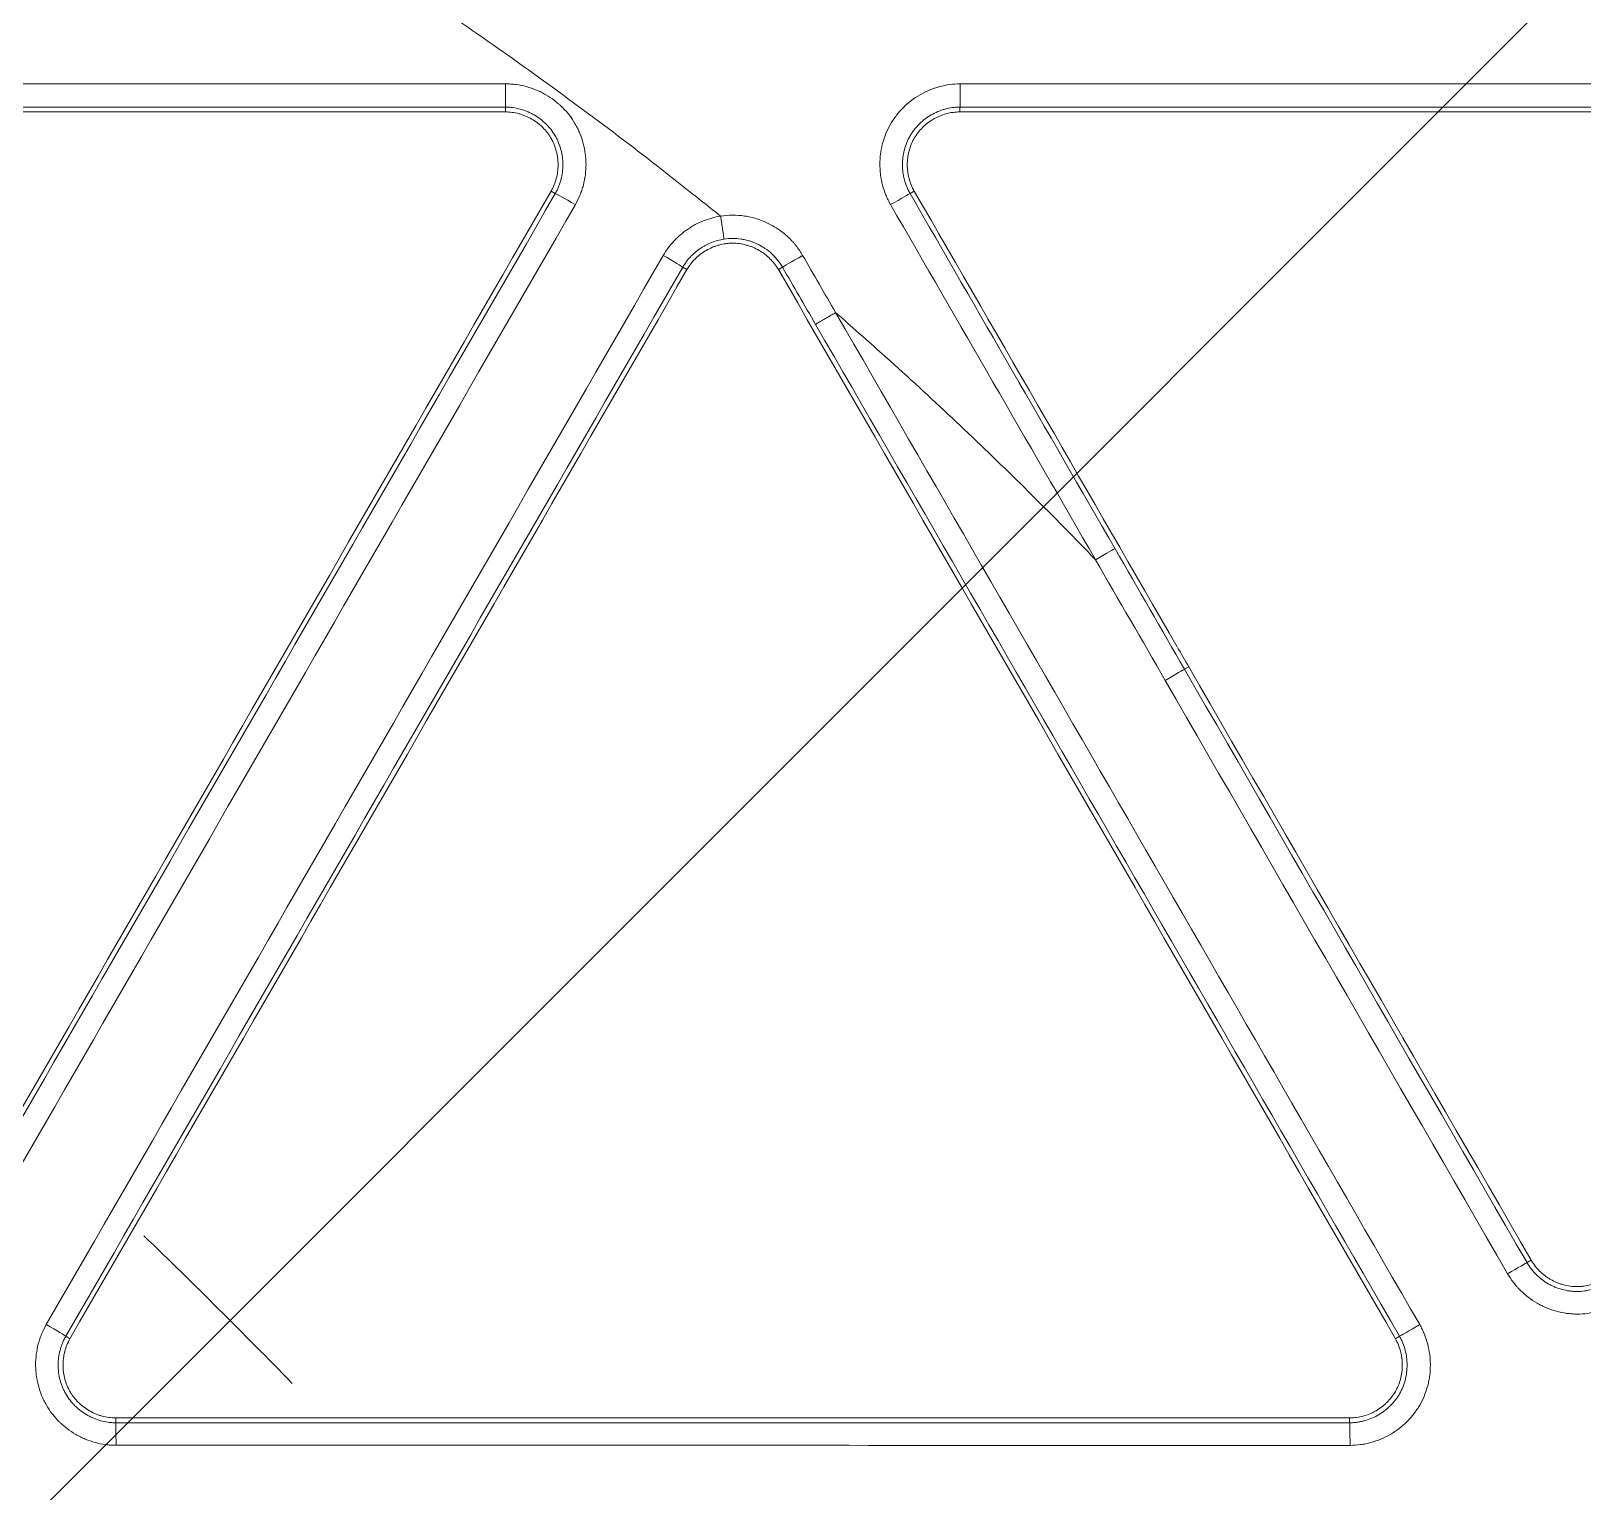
# Model space of a CAD drawing. Header units: inches. Extents: x 405346 to 489838, y -25612 to 14934.
# Drawn here: x 467334.72 to 467366.88, y 4412.44 to 4442.71 of the extents above; entities that cross this region are included whole.
import ezdxf

# ---------------------------------------------------------------- set-up
doc = ezdxf.new("R2010")
doc.units = ezdxf.units.IN
doc.header["$LTSCALE"] = 200
doc.header["$MEASUREMENT"] = 0
doc.layers.add('SS-EQ', color=2, linetype='Continuous', lineweight=20)

# ---------------------------------------------------------------- blocks, each defined once
blk = doc.blocks.new('4way무풍')
at = {"layer": 'SS-EQ'}
for p, q in [((330.224, 330.224), (-339.635, -339.635)), ((100.279, 119.607), (100.279, 119.706)), ((109.701, 119.706), (109.701, 119.607)), ((101.314, 117.915), (101.227, 117.965)), ((108.754, 117.965), (108.667, 117.915)), ((104.043, 116.34), (103.956, 116.389)), ((106.024, 116.389), (105.938, 116.34)), ((114.357, 108.06), (114.444, 108.11)), ((121.454, 95.767), (121.541, 95.817)), ((91.169, 94.241), (91.255, 94.191)), ((118.725, 94.191), (118.812, 94.241)), ((92.203, 92.55), (92.203, 92.449)), ((117.778, 92.449), (117.778, 92.55))]:
    blk.add_line(p, q, dxfattribs=at)
blk.add_arc((0, 0), 133.744, 44.21469, 46.07013, dxfattribs=at)
for centre, major_axis, ratio, start_param, end_param in [((100.279, 120.18), (0, 0.474), 0.012332, 3.17659, 4.730422), ((109.701, 120.18), (0, 0.474), 0.013735, 3.176545, 4.729265), ((101.723, 117.678), (0.41, -0.237), 0.021465, 1.5684, 3.106678), ((108.257, 117.678), (0.41, 0.237), 0.007497, 0.034908, 1.550497), ((103.546, 116.626), (0.41, -0.237), 0.021333, 0.034915, 1.567855), ((106.434, 116.626), (0.41, 0.237), 0.007617, 1.550592, 3.106685), ((112.504, 110.322), (0.41, 0.237), 0.005154, 0.034907, 1.549967), ((113.947, 107.823), (-0.41, -0.237), 0.004357, 3.1765, 4.691397), ((121.044, 95.53), (0.41, 0.237), 0.000664, 0.034907, 1.548906), ((90.758, 94.478), (0.41, -0.237), 0.018563, 0.034913, 1.566544), ((119.222, 94.478), (0.41, 0.237), 0.000807, 1.54914, 3.106686), ((92.203, 91.976), (0, 0.474), 0.013412, 4.725783, 6.248276), ((117.777, 91.976), (0, 0.474), 0.018283, 4.723664, 6.248273)]:
    blk.add_ellipse(centre, major_axis=major_axis, ratio=ratio, start_param=start_param, end_param=end_param, dxfattribs=at)
for points, knots in [([(0.032, 346.294), (6.969, 346.294), (13.906, 346.294), (27.78, 346.294), (34.717, 346.294), (55.528, 346.294), (69.403, 346.294), (97.151, 346.294), (111.025, 346.294), (138.774, 346.294), (152.648, 346.294), (180.396, 346.294), (194.27, 346.294), (215.082, 346.294), (222.019, 346.294), (235.893, 346.294), (242.83, 346.293), (253.236, 346.293), (256.704, 346.293), (263.641, 346.293), (267.11, 346.293), (272.313, 346.294), (274.047, 346.294), (276.648, 346.294), (277.516, 346.294), (279.25, 346.293), (280.117, 346.293), (281.418, 346.292), (281.851, 346.292), (282.718, 346.292), (283.152, 346.292), (283.802, 346.293), (284.019, 346.293), (284.453, 346.293), (284.669, 346.294), (285.103, 346.293), (285.32, 346.293), (285.753, 346.29), (285.97, 346.288), (286.62, 346.277), (287.054, 346.265), (287.92, 346.231), (288.353, 346.21), (289.653, 346.132), (290.519, 346.062), (291.818, 345.929), (292.25, 345.88), (292.899, 345.799), (293.116, 345.771), (293.548, 345.712), (294.627, 345.561), (295.697, 345.381), (298.249, 344.897), (299.929, 344.504), (302.417, 343.81), (304.065, 343.312), (305.692, 342.745), (308.116, 341.843), (309.711, 341.171), (311.481, 340.335), (311.677, 340.241), (312.069, 340.051), (312.265, 339.955), (312.851, 339.663), (313.238, 339.464), (314.393, 338.857), (315.91, 338.017), (317.385, 337.118), (318.837, 336.19), (319.553, 335.711), (320.962, 334.724), (322.351, 333.707), (324.369, 332.094), (326.323, 330.393), (327.582, 329.199), (328.355, 328.434), (328.586, 328.204), (328.815, 327.97), (328.968, 327.815), (329.044, 327.736), (329.423, 327.345), (329.723, 327.029), (330.61, 326.072), (331.762, 324.776), (333.399, 322.77), (334.43, 321.391), (335.932, 319.291), (336.873, 317.85), (338.196, 315.627), (339.047, 314.124), (339.838, 312.579), (340.313, 311.601), (340.454, 311.306), (340.593, 311.01), (340.685, 310.812), (340.731, 310.713), (340.958, 310.218), (341.136, 309.82), (341.654, 308.624), (342.309, 307.019), (343.186, 304.582), (343.7, 302.939), (344.419, 300.459), (344.828, 298.787), (345.336, 296.251), (345.487, 295.4), (345.755, 293.69), (345.871, 292.83), (345.994, 291.749), (346.017, 291.532), (346.062, 291.099), (346.083, 290.881), (346.143, 290.23), (346.178, 289.796), (346.239, 288.927), (346.265, 288.492), (346.307, 287.624), (346.324, 287.189), (346.342, 286.538), (346.347, 286.32), (346.354, 285.886), (346.356, 285.669), (346.359, 285.234), (346.359, 285.017), (346.359, 284.582), (346.359, 284.365), (346.359, 283.714), (346.358, 283.279), (346.358, 282.41), (346.358, 281.976), (346.358, 280.672), (346.358, 279.803), (346.359, 278.065), (346.359, 277.196), (346.359, 274.59), (346.359, 272.852), (346.358, 264.162), (346.359, 257.21), (346.359, 236.355), (346.359, 222.452), (346.359, 194.646), (346.359, 180.742), (346.359, 152.936), (346.359, 139.033), (346.359, 111.226), (346.359, 69.516), (346.359, 27.806), (346.359, 0)], [0, 0, 0, 0, 0.03125, 0.03125, 0.0625, 0.0625, 0.125, 0.125, 0.1875, 0.1875, 0.25, 0.25, 0.3125, 0.3125, 0.34375, 0.34375, 0.375, 0.375, 0.390625, 0.390625, 0.40625, 0.40625, 0.414062, 0.414062, 0.417969, 0.417969, 0.421875, 0.421875, 0.423828, 0.423828, 0.425781, 0.425781, 0.426758, 0.426758, 0.427734, 0.427734, 0.428711, 0.428711, 0.429687, 0.429687, 0.431641, 0.431641, 0.433594, 0.433594, 0.4375, 0.4375, 0.439453, 0.439453, 0.44043, 0.44043, 0.441406, 0.445312, 0.445312, 0.453125, 0.453125, 0.457031, 0.460937, 0.460937, 0.46875, 0.46875, 0.469727, 0.469727, 0.470703, 0.470703, 0.472656, 0.472656, 0.476562, 0.480469, 0.480469, 0.484375, 0.484375, 0.488281, 0.492187, 0.496094, 0.5, 0.5, 0.500977, 0.501465, 0.501465, 0.501953, 0.501953, 0.503906, 0.503906, 0.507812, 0.511719, 0.515625, 0.515625, 0.523437, 0.523437, 0.527344, 0.53125, 0.53125, 0.532227, 0.532715, 0.532715, 0.533203, 0.533203, 0.535156, 0.535156, 0.539062, 0.542969, 0.546875, 0.546875, 0.554687, 0.554687, 0.558594, 0.558594, 0.5625, 0.5625, 0.563477, 0.563477, 0.564453, 0.564453, 0.566406, 0.566406, 0.568359, 0.568359, 0.570312, 0.570312, 0.571289, 0.571289, 0.572266, 0.572266, 0.573242, 0.573242, 0.574219, 0.574219, 0.576172, 0.576172, 0.578125, 0.578125, 0.582031, 0.582031, 0.585937, 0.585937, 0.59375, 0.59375, 0.625, 0.625, 0.6875, 0.6875, 0.75, 0.75, 0.8125, 0.8125, 0.875, 1, 1, 1, 1]), ([(345.164, 0), (345.164, 27.72), (345.163, 69.299), (345.162, 110.879), (345.161, 138.598), (345.16, 152.458), (345.159, 180.178), (345.157, 194.038), (345.154, 221.758), (345.152, 235.618), (345.147, 256.407), (345.146, 263.337), (345.145, 272), (345.145, 273.732), (345.144, 276.331), (345.144, 277.197), (345.143, 278.93), (345.142, 279.796), (345.142, 281.095), (345.141, 281.528), (345.141, 282.395), (345.142, 282.828), (345.141, 283.694), (345.141, 284.127), (345.14, 284.777), (345.139, 284.993), (345.136, 285.426), (345.134, 285.643), (345.124, 286.293), (345.113, 286.726), (345.081, 287.592), (345.06, 288.025), (345.009, 288.891), (344.979, 289.324), (344.926, 289.973), (344.898, 290.298), (344.868, 290.622), (344.847, 290.839), (344.836, 290.947), (344.736, 291.92), (344.629, 292.78), (344.379, 294.49), (344.236, 295.34), (343.754, 297.876), (343.361, 299.547), (342.666, 302.024), (342.167, 303.666), (341.312, 306.1), (340.67, 307.703), (340.162, 308.898), (339.901, 309.494), (339.629, 310.086), (339.446, 310.481), (339.353, 310.677), (338.885, 311.657), (338.495, 312.43), (337.684, 313.954), (337.263, 314.706), (336.391, 316.188), (335.94, 316.919), (335.007, 318.359), (334.525, 319.069), (333.532, 320.468), (332.508, 321.846), (330.881, 323.85), (329.736, 325.143), (328.853, 326.097), (328.555, 326.413), (328.177, 326.804), (328.101, 326.882), (327.949, 327.037), (327.721, 327.27), (327.491, 327.5), (326.721, 328.264), (325.466, 329.454), (323.518, 331.149), (321.504, 332.755), (320.119, 333.766), (318.711, 334.748), (317.997, 335.224), (316.546, 336.146), (315.81, 336.592), (314.315, 337.454), (313.557, 337.87), (312.595, 338.371), (312.305, 338.52), (312.014, 338.666), (311.82, 338.764), (311.722, 338.812), (311.235, 339.053), (310.844, 339.24), (309.666, 339.79), (308.875, 340.138), (307.283, 340.799), (305.68, 341.425), (303.244, 342.257), (301.598, 342.742), (299.114, 343.417), (297.436, 343.796), (294.888, 344.258), (294.033, 344.394), (292.957, 344.542), (292.742, 344.57), (292.31, 344.625), (291.663, 344.703), (291.015, 344.771), (289.72, 344.892), (288.856, 344.953), (287.56, 345.018), (287.128, 345.036), (286.48, 345.054), (286.264, 345.059), (285.832, 345.066), (285.615, 345.069), (285.183, 345.072), (284.967, 345.073), (284.535, 345.074), (284.318, 345.075), (283.67, 345.075), (283.237, 345.076), (282.589, 345.076), (282.373, 345.076), (281.94, 345.076), (281.724, 345.076), (281.076, 345.076), (280.643, 345.076), (279.346, 345.077), (278.481, 345.077), (276.752, 345.078), (275.887, 345.078), (273.293, 345.079), (271.563, 345.079), (262.916, 345.08), (255.998, 345.082), (242.162, 345.085), (235.244, 345.086), (221.408, 345.088), (214.49, 345.089), (193.736, 345.092), (179.9, 345.093), (152.228, 345.095), (138.392, 345.096), (110.72, 345.097), (96.884, 345.097), (69.212, 345.098), (55.376, 345.098), (34.622, 345.098), (27.704, 345.099), (13.868, 345.099), (6.95, 345.099), (0.032, 345.099)], [0, 0, 0, 0, 0.125, 0.1875, 0.1875, 0.25, 0.25, 0.3125, 0.3125, 0.375, 0.375, 0.40625, 0.40625, 0.414063, 0.414063, 0.417969, 0.417969, 0.421875, 0.421875, 0.423828, 0.423828, 0.425781, 0.425781, 0.427734, 0.427734, 0.428711, 0.428711, 0.429688, 0.429688, 0.431641, 0.431641, 0.433594, 0.433594, 0.435547, 0.435547, 0.436523, 0.437012, 0.437012, 0.4375, 0.4375, 0.441406, 0.441406, 0.445313, 0.445313, 0.453125, 0.453125, 0.457031, 0.460938, 0.464844, 0.464844, 0.466797, 0.467773, 0.467773, 0.46875, 0.46875, 0.472656, 0.472656, 0.476563, 0.476563, 0.480469, 0.480469, 0.484375, 0.484375, 0.488281, 0.492188, 0.496094, 0.496094, 0.498047, 0.498047, 0.498535, 0.498535, 0.499023, 0.5, 0.5, 0.503906, 0.507813, 0.511719, 0.515625, 0.515625, 0.519531, 0.519531, 0.523438, 0.523438, 0.527344, 0.527344, 0.52832, 0.528809, 0.528809, 0.529297, 0.529297, 0.53125, 0.53125, 0.535156, 0.535156, 0.539063, 0.542969, 0.546875, 0.546875, 0.554688, 0.554688, 0.558594, 0.558594, 0.55957, 0.55957, 0.560547, 0.5625, 0.5625, 0.566406, 0.566406, 0.568359, 0.568359, 0.569336, 0.569336, 0.570313, 0.570313, 0.571289, 0.571289, 0.572266, 0.572266, 0.574219, 0.574219, 0.575195, 0.575195, 0.576172, 0.576172, 0.578125, 0.578125, 0.582031, 0.582031, 0.585938, 0.585938, 0.59375, 0.59375, 0.625, 0.625, 0.65625, 0.65625, 0.6875, 0.6875, 0.75, 0.75, 0.8125, 0.8125, 0.875, 0.875, 0.9375, 0.9375, 0.96875, 0.96875, 1, 1, 1, 1]), ([(98.119, 122.293), (98.687, 121.912), (99.823, 121.15), (101.492, 119.955), (103.135, 118.726), (104.204, 117.873), (104.739, 117.447)], [0, 0, 0, 0, 0.250001, 0.500001, 0.75, 1, 1, 1, 1]), ([(100.285, 120.188), (100.322, 120.188), (100.358, 120.187), (100.431, 120.182), (100.468, 120.178), (100.576, 120.164), (100.717, 120.135), (100.855, 120.087), (100.939, 120.052), (100.956, 120.045), (100.989, 120.03), (101.038, 120.006), (101.086, 119.98), (101.18, 119.926), (101.241, 119.886), (101.327, 119.82), (101.355, 119.797), (101.397, 119.761), (101.41, 119.749), (101.437, 119.724), (101.45, 119.711), (101.515, 119.647), (101.611, 119.539), (101.692, 119.419), (101.747, 119.324), (101.764, 119.291), (101.797, 119.226), (101.812, 119.192), (101.853, 119.091), (101.876, 119.022), (101.913, 118.882), (101.927, 118.811), (101.941, 118.703), (101.945, 118.667), (101.948, 118.612), (101.949, 118.593), (101.95, 118.557), (101.951, 118.539), (101.951, 118.448), (101.941, 118.303), (101.914, 118.161), (101.891, 118.073), (101.886, 118.055), (101.875, 118.02), (101.859, 117.968), (101.84, 117.916), (101.798, 117.815), (101.766, 117.75), (101.73, 117.686)], [0, 0, 0, 0, 0.03125, 0.03125, 0.0625, 0.0625, 0.125, 0.1875, 0.1875, 0.203125, 0.203125, 0.21875, 0.25, 0.25, 0.3125, 0.3125, 0.34375, 0.34375, 0.359375, 0.359375, 0.375, 0.375, 0.4375, 0.5, 0.5, 0.53125, 0.53125, 0.5625, 0.5625, 0.625, 0.625, 0.6875, 0.6875, 0.71875, 0.71875, 0.734375, 0.734375, 0.75, 0.75, 0.8125, 0.875, 0.875, 0.890625, 0.890625, 0.90625, 0.9375, 0.9375, 1, 1, 1, 1]), ([(108.263, 117.686), (108.245, 117.718), (108.228, 117.75), (108.195, 117.816), (108.18, 117.849), (108.139, 117.95), (108.093, 118.088), (108.066, 118.23), (108.054, 118.321), (108.052, 118.339), (108.048, 118.376), (108.044, 118.43), (108.042, 118.485), (108.042, 118.593), (108.047, 118.666), (108.061, 118.774), (108.067, 118.81), (108.077, 118.864), (108.081, 118.882), (108.089, 118.917), (108.094, 118.935), (108.117, 119.023), (108.163, 119.16), (108.227, 119.291), (108.282, 119.386), (108.301, 119.417), (108.342, 119.477), (108.363, 119.507), (108.43, 119.593), (108.477, 119.647), (108.555, 119.724), (108.595, 119.761), (108.636, 119.796), (108.665, 119.819), (108.679, 119.831), (108.752, 119.886), (108.873, 119.966), (109.003, 120.031), (109.087, 120.066), (109.104, 120.073), (109.138, 120.086), (109.155, 120.092), (109.207, 120.11), (109.242, 120.12), (109.347, 120.149), (109.418, 120.163), (109.562, 120.183), (109.634, 120.188), (109.708, 120.188)], [0, 0, 0, 0, 0.03125, 0.03125, 0.0625, 0.0625, 0.125, 0.1875, 0.1875, 0.203125, 0.203125, 0.21875, 0.25, 0.25, 0.3125, 0.3125, 0.34375, 0.34375, 0.359375, 0.359375, 0.375, 0.375, 0.4375, 0.5, 0.5, 0.53125, 0.53125, 0.5625, 0.5625, 0.625, 0.625, 0.65625, 0.671875, 0.671875, 0.6875, 0.6875, 0.75, 0.8125, 0.8125, 0.828125, 0.828125, 0.84375, 0.84375, 0.875, 0.875, 0.9375, 0.9375, 1, 1, 1, 1]), ([(109.708, 120.188), (113.971, 120.187), (118.233, 120.187), (126.759, 120.187), (131.022, 120.186), (135.284, 120.186)], [0, 0, 0, 0, 0.5, 0.5, 1, 1, 1, 1]), ([(101.314, 117.915), (101.317, 117.921), (101.32, 117.926), (101.326, 117.938), (101.336, 117.955), (101.357, 117.996), (101.383, 118.055), (101.401, 118.104), (101.418, 118.154), (101.425, 118.179), (101.445, 118.255), (101.465, 118.357), (101.471, 118.46), (101.471, 118.538), (101.47, 118.564), (101.467, 118.617), (101.464, 118.643), (101.454, 118.72), (101.444, 118.771), (101.418, 118.871), (101.402, 118.92), (101.372, 118.993), (101.361, 119.017), (101.338, 119.064), (101.326, 119.087), (101.287, 119.155), (101.229, 119.241), (101.16, 119.319), (101.104, 119.374), (101.085, 119.391), (101.045, 119.426), (101.025, 119.442), (100.963, 119.489), (100.92, 119.518), (100.853, 119.557), (100.818, 119.575), (100.783, 119.592), (100.759, 119.603), (100.747, 119.608), (100.687, 119.633), (100.589, 119.667), (100.487, 119.688), (100.41, 119.699), (100.384, 119.702), (100.345, 119.704), (100.332, 119.705), (100.312, 119.706), (100.306, 119.706), (100.292, 119.706), (100.286, 119.706), (100.279, 119.706)], [0, 0, 0, 0, 0.007812, 0.007812, 0.015625, 0.03125, 0.0625, 0.09375, 0.09375, 0.125, 0.125, 0.1875, 0.25, 0.25, 0.28125, 0.28125, 0.3125, 0.3125, 0.375, 0.375, 0.4375, 0.4375, 0.46875, 0.46875, 0.5, 0.5, 0.5625, 0.625, 0.625, 0.65625, 0.65625, 0.6875, 0.6875, 0.75, 0.75, 0.78125, 0.796875, 0.796875, 0.8125, 0.8125, 0.875, 0.9375, 0.9375, 0.96875, 0.96875, 0.984375, 0.984375, 0.992187, 0.992187, 1, 1, 1, 1]), ([(109.701, 119.706), (109.698, 119.706), (109.695, 119.706), (109.688, 119.706), (109.678, 119.706), (109.655, 119.705), (109.61, 119.703), (109.571, 119.699), (109.494, 119.689), (109.443, 119.678), (109.368, 119.658), (109.343, 119.65), (109.293, 119.633), (109.269, 119.623), (109.197, 119.593), (109.104, 119.547), (109.017, 119.49), (108.965, 119.45), (108.955, 119.442), (108.935, 119.425), (108.905, 119.4), (108.876, 119.374), (108.821, 119.319), (108.786, 119.28), (108.739, 119.219), (108.723, 119.198), (108.694, 119.154), (108.68, 119.132), (108.641, 119.064), (108.618, 119.017), (108.579, 118.922), (108.563, 118.872), (108.543, 118.797), (108.537, 118.771), (108.527, 118.72), (108.523, 118.694), (108.513, 118.617), (108.51, 118.565), (108.509, 118.487), (108.51, 118.461), (108.513, 118.422), (108.514, 118.409), (108.516, 118.383), (108.518, 118.37), (108.526, 118.305), (108.546, 118.203), (108.578, 118.104), (108.608, 118.032), (108.618, 118.008), (108.636, 117.973), (108.642, 117.961), (108.651, 117.944), (108.655, 117.935), (108.66, 117.926), (108.664, 117.921), (108.665, 117.918), (108.667, 117.915)], [0, 0, 0, 0, 0.003906, 0.003906, 0.007812, 0.015625, 0.03125, 0.0625, 0.0625, 0.125, 0.125, 0.15625, 0.15625, 0.1875, 0.1875, 0.25, 0.3125, 0.3125, 0.328125, 0.328125, 0.34375, 0.375, 0.375, 0.4375, 0.4375, 0.46875, 0.46875, 0.5, 0.5, 0.5625, 0.5625, 0.625, 0.625, 0.65625, 0.65625, 0.6875, 0.6875, 0.75, 0.75, 0.78125, 0.78125, 0.796875, 0.796875, 0.8125, 0.8125, 0.875, 0.9375, 0.9375, 0.96875, 0.96875, 0.984375, 0.984375, 0.992187, 0.996094, 0.996094, 1, 1, 1, 1]), ([(135.276, 119.706), (131.014, 119.706), (126.751, 119.706), (118.226, 119.706), (113.964, 119.706), (109.701, 119.706)], [0, 0, 0, 0, 0.5, 0.5, 1, 1, 1, 1]), ([(100.279, 119.607), (100.328, 119.607), (100.375, 119.603), (100.469, 119.59), (100.516, 119.581), (100.585, 119.562), (100.608, 119.555), (100.653, 119.539), (100.675, 119.531), (100.742, 119.503), (100.827, 119.461), (100.906, 119.408), (100.954, 119.371), (100.963, 119.364), (100.982, 119.349), (101.009, 119.326), (101.036, 119.302), (101.086, 119.251), (101.118, 119.216), (101.162, 119.16), (101.176, 119.14), (101.202, 119.101), (101.215, 119.08), (101.251, 119.018), (101.293, 118.932), (101.323, 118.842), (101.341, 118.773), (101.347, 118.749), (101.356, 118.702), (101.359, 118.679), (101.369, 118.608), (101.372, 118.56), (101.372, 118.489), (101.371, 118.465), (101.368, 118.417), (101.366, 118.393), (101.356, 118.322), (101.338, 118.229), (101.308, 118.138), (101.272, 118.05), (101.251, 118.007), (101.227, 117.965)], [0, 0, 0, 0, 0.0625, 0.0625, 0.125, 0.125, 0.15625, 0.15625, 0.1875, 0.1875, 0.25, 0.3125, 0.3125, 0.328125, 0.328125, 0.34375, 0.375, 0.375, 0.4375, 0.4375, 0.46875, 0.46875, 0.5, 0.5, 0.5625, 0.625, 0.625, 0.65625, 0.65625, 0.6875, 0.6875, 0.75, 0.75, 0.78125, 0.78125, 0.8125, 0.8125, 0.875, 0.9375, 0.9375, 1, 1, 1, 1]), ([(108.754, 117.965), (108.73, 118.007), (108.709, 118.05), (108.673, 118.138), (108.658, 118.183), (108.64, 118.252), (108.634, 118.275), (108.625, 118.322), (108.621, 118.346), (108.612, 118.417), (108.606, 118.512), (108.612, 118.607), (108.62, 118.667), (108.622, 118.679), (108.625, 118.702), (108.632, 118.738), (108.64, 118.773), (108.658, 118.842), (108.673, 118.887), (108.7, 118.953), (108.709, 118.974), (108.73, 119.017), (108.742, 119.039), (108.778, 119.101), (108.831, 119.18), (108.894, 119.251), (108.945, 119.301), (108.962, 119.318), (108.999, 119.349), (109.017, 119.364), (109.074, 119.408), (109.114, 119.434), (109.175, 119.47), (109.207, 119.487), (109.239, 119.502), (109.261, 119.512), (109.272, 119.517), (109.327, 119.54), (109.417, 119.571), (109.51, 119.59), (109.605, 119.603), (109.653, 119.607), (109.701, 119.607)], [0, 0, 0, 0, 0.0625, 0.0625, 0.125, 0.125, 0.15625, 0.15625, 0.1875, 0.1875, 0.25, 0.3125, 0.3125, 0.328125, 0.328125, 0.34375, 0.375, 0.375, 0.4375, 0.4375, 0.46875, 0.46875, 0.5, 0.5, 0.5625, 0.625, 0.625, 0.65625, 0.65625, 0.6875, 0.6875, 0.75, 0.75, 0.78125, 0.796875, 0.796875, 0.8125, 0.8125, 0.875, 0.9375, 0.9375, 1, 1, 1, 1]), ([(135.276, 119.607), (131.014, 119.607), (126.751, 119.607), (118.227, 119.607), (113.964, 119.607), (109.701, 119.607)], [0, 0, 0, 0, 0.5, 0.5, 1, 1, 1, 1]), ([(103.552, 116.634), (103.583, 116.688), (103.651, 116.792), (103.73, 116.886), (103.794, 116.954), (103.816, 116.976), (103.861, 117.019), (103.884, 117.04), (103.955, 117.101), (104.004, 117.139), (104.081, 117.191), (104.107, 117.208), (104.16, 117.24), (104.187, 117.256), (104.27, 117.3), (104.382, 117.352), (104.499, 117.391), (104.617, 117.424), (104.678, 117.437), (104.74, 117.447)], [0, 0, 0, 0, 0.125, 0.25, 0.25, 0.3125, 0.3125, 0.375, 0.375, 0.5, 0.5, 0.5625, 0.5625, 0.625, 0.625, 0.75, 0.875, 0.875, 1, 1, 1, 1]), ([(104.74, 117.447), (104.823, 117.461), (104.906, 117.467), (105.072, 117.468), (105.155, 117.462), (105.258, 117.447), (105.279, 117.443), (105.32, 117.435), (105.382, 117.423), (105.442, 117.406), (105.561, 117.37), (105.639, 117.339), (105.733, 117.294), (105.751, 117.285), (105.789, 117.265), (105.807, 117.255), (105.862, 117.224), (105.897, 117.202), (106.001, 117.132), (106.066, 117.08), (106.158, 116.996), (106.187, 116.967), (106.23, 116.921), (106.245, 116.905), (106.272, 116.874), (106.286, 116.857), (106.351, 116.776), (106.399, 116.707), (106.441, 116.634)], [0, 0, 0, 0, 0.125, 0.125, 0.25, 0.25, 0.28125, 0.28125, 0.3125, 0.375, 0.375, 0.5, 0.5, 0.53125, 0.53125, 0.5625, 0.5625, 0.625, 0.625, 0.75, 0.75, 0.8125, 0.8125, 0.84375, 0.84375, 0.875, 0.875, 1, 1, 1, 1]), ([(104.74, 117.447), (104.744, 117.417), (104.749, 117.387), (104.759, 117.327), (104.763, 117.298), (104.772, 117.242), (104.776, 117.215), (104.784, 117.164), (104.787, 117.14), (104.793, 117.096), (104.796, 117.076), (104.801, 117.041), (104.803, 117.025), (104.806, 117.001), (104.807, 116.991), (104.809, 116.977), (104.809, 116.973), (104.808, 116.972)], [0, 0, 0, 0, 0.125, 0.125, 0.25, 0.25, 0.375, 0.375, 0.5, 0.5, 0.625, 0.625, 0.75, 0.75, 0.875, 0.875, 1, 1, 1, 1]), ([(104.808, 116.972), (104.764, 116.965), (104.721, 116.955), (104.636, 116.931), (104.552, 116.903), (104.471, 116.866), (104.412, 116.834), (104.393, 116.823), (104.355, 116.8), (104.336, 116.788), (104.281, 116.751), (104.245, 116.724), (104.194, 116.68), (104.178, 116.665), (104.145, 116.635), (104.13, 116.619), (104.084, 116.57), (104.056, 116.536), (104.003, 116.465), (103.978, 116.428), (103.956, 116.389)], [0, 0, 0, 0, 0.125, 0.125, 0.25, 0.375, 0.375, 0.4375, 0.4375, 0.5, 0.5, 0.625, 0.625, 0.6875, 0.6875, 0.75, 0.75, 0.875, 0.875, 1, 1, 1, 1]), ([(104.043, 116.34), (104.067, 116.381), (104.093, 116.421), (104.152, 116.496), (104.183, 116.531), (104.234, 116.582), (104.251, 116.598), (104.288, 116.629), (104.306, 116.644), (104.363, 116.688), (104.443, 116.74), (104.528, 116.783), (104.583, 116.806), (104.595, 116.811), (104.617, 116.819), (104.651, 116.831), (104.685, 116.842), (104.754, 116.861), (104.8, 116.87), (104.871, 116.88), (104.894, 116.883), (104.942, 116.886), (104.966, 116.887), (105.038, 116.887), (105.133, 116.88), (105.226, 116.861), (105.295, 116.842), (105.318, 116.835), (105.364, 116.82), (105.386, 116.811), (105.452, 116.783), (105.495, 116.762), (105.557, 116.727), (105.587, 116.708), (105.617, 116.688), (105.636, 116.674), (105.646, 116.666), (105.694, 116.63), (105.765, 116.568), (105.829, 116.497), (105.887, 116.421), (105.914, 116.381), (105.938, 116.34)], [0, 0, 0, 0, 0.0625, 0.0625, 0.125, 0.125, 0.15625, 0.15625, 0.1875, 0.1875, 0.25, 0.3125, 0.3125, 0.328125, 0.328125, 0.34375, 0.375, 0.375, 0.4375, 0.4375, 0.46875, 0.46875, 0.5, 0.5, 0.5625, 0.625, 0.625, 0.65625, 0.65625, 0.6875, 0.6875, 0.75, 0.75, 0.78125, 0.796875, 0.796875, 0.8125, 0.8125, 0.875, 0.9375, 0.9375, 1, 1, 1, 1]), ([(106.024, 116.389), (106.021, 116.396), (106.017, 116.402), (106.009, 116.415), (105.997, 116.434), (105.968, 116.478), (105.941, 116.514), (105.904, 116.561), (105.884, 116.583), (105.843, 116.627), (105.822, 116.648), (105.756, 116.708), (105.709, 116.745), (105.635, 116.795), (105.61, 116.811), (105.571, 116.833), (105.558, 116.84), (105.531, 116.854), (105.518, 116.861), (105.451, 116.893), (105.395, 116.915), (105.31, 116.941), (105.282, 116.949), (105.238, 116.959), (105.223, 116.962), (105.194, 116.968), (105.179, 116.971), (105.046, 116.991), (104.927, 116.991), (104.808, 116.972)], [0, 0, 0, 0, 0.015625, 0.015625, 0.03125, 0.0625, 0.125, 0.125, 0.1875, 0.1875, 0.25, 0.25, 0.375, 0.375, 0.4375, 0.4375, 0.46875, 0.46875, 0.5, 0.5, 0.625, 0.625, 0.6875, 0.6875, 0.71875, 0.71875, 0.75, 0.75, 1, 1, 1, 1]), ([(118.725, 94.191), (116.594, 97.883), (114.463, 101.574), (110.201, 108.957), (108.069, 112.648), (105.938, 116.34)], [0, 0, 0, 0, 0.5, 0.5, 1, 1, 1, 1]), ([(106.708, 115.205), (106.709, 115.206), (106.712, 115.208), (106.724, 115.216), (106.732, 115.221), (106.754, 115.234), (106.767, 115.242), (106.798, 115.26), (106.815, 115.27), (106.854, 115.293), (106.875, 115.305), (106.92, 115.331), (106.944, 115.345), (106.993, 115.374), (107.019, 115.389), (107.071, 115.419), (107.098, 115.434), (107.125, 115.45)], [0, 0, 0, 0, 0.125, 0.125, 0.25, 0.25, 0.375, 0.375, 0.5, 0.5, 0.625, 0.625, 0.75, 0.75, 0.875, 0.875, 1, 1, 1, 1]), ([(118.812, 94.241), (116.794, 97.735), (114.777, 101.229), (110.742, 108.217), (108.725, 111.711), (106.708, 115.205)], [0, 0, 0, 0, 0.5, 0.5, 1, 1, 1, 1]), ([(107.125, 115.45), (107.589, 115.04), (108.519, 114.221), (109.878, 112.953), (111.214, 111.66), (112.079, 110.773), (112.512, 110.33)], [0, 0, 0, 0, 0.250002, 0.500002, 0.750002, 1, 1, 1, 1]), ([(107.125, 115.45), (109.142, 111.955), (111.16, 108.461), (115.195, 101.472), (117.213, 97.978), (119.23, 94.483)], [0, 0, 0, 0, 0.5, 0.5, 1, 1, 1, 1]), ([(123.938, 95.529), (123.92, 95.497), (123.9, 95.466), (123.859, 95.406), (123.838, 95.377), (123.771, 95.291), (123.675, 95.183), (123.565, 95.089), (123.493, 95.033), (123.478, 95.023), (123.448, 95.002), (123.403, 94.971), (123.357, 94.942), (123.263, 94.888), (123.198, 94.856), (123.098, 94.815), (123.064, 94.802), (123.012, 94.784), (122.995, 94.779), (122.96, 94.768), (122.942, 94.763), (122.854, 94.739), (122.713, 94.711), (122.568, 94.701), (122.459, 94.701), (122.423, 94.702), (122.35, 94.708), (122.313, 94.711), (122.204, 94.726), (122.133, 94.741), (121.994, 94.779), (121.926, 94.802), (121.826, 94.844), (121.793, 94.859), (121.743, 94.884), (121.727, 94.892), (121.695, 94.909), (121.679, 94.918), (121.601, 94.964), (121.48, 95.044), (121.371, 95.139), (121.306, 95.203), (121.294, 95.216), (121.268, 95.243), (121.231, 95.283), (121.197, 95.325), (121.13, 95.411), (121.089, 95.472), (121.053, 95.535)], [0, 0, 0, 0, 0.03125, 0.03125, 0.0625, 0.0625, 0.125, 0.1875, 0.1875, 0.203125, 0.203125, 0.21875, 0.25, 0.25, 0.3125, 0.3125, 0.34375, 0.34375, 0.359375, 0.359375, 0.375, 0.375, 0.4375, 0.5, 0.5, 0.53125, 0.53125, 0.5625, 0.5625, 0.625, 0.625, 0.6875, 0.6875, 0.71875, 0.71875, 0.734375, 0.734375, 0.75, 0.75, 0.8125, 0.875, 0.875, 0.890625, 0.890625, 0.90625, 0.9375, 0.9375, 1, 1, 1, 1]), ([(121.454, 95.767), (121.457, 95.761), (121.461, 95.755), (121.467, 95.744), (121.478, 95.727), (121.503, 95.689), (121.541, 95.636), (121.574, 95.596), (121.609, 95.557), (121.627, 95.538), (121.683, 95.482), (121.761, 95.415), (121.848, 95.357), (121.915, 95.318), (121.939, 95.306), (121.986, 95.283), (122.009, 95.272), (122.081, 95.242), (122.13, 95.225), (122.23, 95.198), (122.281, 95.187), (122.359, 95.176), (122.385, 95.174), (122.437, 95.17), (122.464, 95.169), (122.542, 95.169), (122.594, 95.173), (122.696, 95.187), (122.747, 95.198), (122.823, 95.218), (122.848, 95.226), (122.897, 95.243), (122.921, 95.253), (122.993, 95.283), (123.04, 95.306), (123.107, 95.345), (123.14, 95.365), (123.172, 95.387), (123.193, 95.403), (123.204, 95.41), (123.256, 95.45), (123.335, 95.518), (123.403, 95.596), (123.451, 95.657), (123.466, 95.678), (123.488, 95.711), (123.496, 95.722), (123.506, 95.739), (123.509, 95.744), (123.516, 95.755), (123.519, 95.761), (123.523, 95.767)], [0, 0, 0, 0, 0.007813, 0.007813, 0.015625, 0.03125, 0.0625, 0.09375, 0.09375, 0.125, 0.125, 0.1875, 0.25, 0.25, 0.28125, 0.28125, 0.3125, 0.3125, 0.375, 0.375, 0.4375, 0.4375, 0.46875, 0.46875, 0.5, 0.5, 0.5625, 0.5625, 0.625, 0.625, 0.65625, 0.65625, 0.6875, 0.6875, 0.75, 0.75, 0.78125, 0.796875, 0.796875, 0.8125, 0.8125, 0.875, 0.9375, 0.9375, 0.96875, 0.96875, 0.984375, 0.984375, 0.992188, 0.992188, 1, 1, 1, 1]), ([(123.436, 95.817), (123.412, 95.775), (123.386, 95.735), (123.328, 95.66), (123.296, 95.625), (123.245, 95.575), (123.228, 95.558), (123.191, 95.527), (123.173, 95.512), (123.116, 95.468), (123.036, 95.416), (122.951, 95.373), (122.896, 95.35), (122.885, 95.346), (122.862, 95.337), (122.828, 95.325), (122.794, 95.314), (122.726, 95.295), (122.679, 95.286), (122.608, 95.276), (122.585, 95.274), (122.537, 95.27), (122.513, 95.269), (122.441, 95.269), (122.346, 95.276), (122.253, 95.295), (122.184, 95.314), (122.161, 95.321), (122.115, 95.337), (122.093, 95.345), (122.027, 95.373), (121.984, 95.394), (121.923, 95.429), (121.892, 95.448), (121.863, 95.469), (121.843, 95.483), (121.833, 95.49), (121.786, 95.526), (121.714, 95.589), (121.651, 95.659), (121.592, 95.735), (121.565, 95.775), (121.541, 95.817)], [0, 0, 0, 0, 0.0625, 0.0625, 0.125, 0.125, 0.15625, 0.15625, 0.1875, 0.1875, 0.25, 0.3125, 0.3125, 0.328125, 0.328125, 0.34375, 0.375, 0.375, 0.4375, 0.4375, 0.46875, 0.46875, 0.5, 0.5, 0.5625, 0.625, 0.625, 0.65625, 0.65625, 0.6875, 0.6875, 0.75, 0.75, 0.78125, 0.796875, 0.796875, 0.8125, 0.8125, 0.875, 0.9375, 0.9375, 1, 1, 1, 1]), ([(92.209, 91.982), (92.172, 91.982), (92.136, 91.983), (92.063, 91.988), (92.026, 91.992), (91.918, 92.007), (91.777, 92.036), (91.639, 92.083), (91.555, 92.118), (91.538, 92.126), (91.505, 92.141), (91.456, 92.164), (91.408, 92.19), (91.314, 92.244), (91.253, 92.284), (91.167, 92.35), (91.139, 92.373), (91.097, 92.409), (91.084, 92.421), (91.057, 92.446), (91.044, 92.459), (90.979, 92.523), (90.883, 92.632), (90.802, 92.752), (90.747, 92.846), (90.73, 92.879), (90.697, 92.945), (90.682, 92.978), (90.641, 93.08), (90.618, 93.149), (90.581, 93.289), (90.567, 93.36), (90.553, 93.468), (90.549, 93.504), (90.546, 93.559), (90.545, 93.577), (90.544, 93.613), (90.543, 93.632), (90.543, 93.723), (90.553, 93.867), (90.58, 94.009), (90.603, 94.098), (90.608, 94.115), (90.619, 94.151), (90.635, 94.203), (90.654, 94.254), (90.696, 94.355), (90.728, 94.421), (90.765, 94.484)], [0, 0, 0, 0, 0.03125, 0.03125, 0.0625, 0.0625, 0.125, 0.1875, 0.1875, 0.203125, 0.203125, 0.21875, 0.25, 0.25, 0.3125, 0.3125, 0.34375, 0.34375, 0.359375, 0.359375, 0.375, 0.375, 0.4375, 0.5, 0.5, 0.53125, 0.53125, 0.5625, 0.5625, 0.625, 0.625, 0.6875, 0.6875, 0.71875, 0.71875, 0.734375, 0.734375, 0.75, 0.75, 0.8125, 0.875, 0.875, 0.890625, 0.890625, 0.90625, 0.9375, 0.9375, 1, 1, 1, 1]), ([(119.23, 94.483), (119.249, 94.451), (119.266, 94.419), (119.298, 94.353), (119.313, 94.32), (119.354, 94.219), (119.4, 94.082), (119.428, 93.939), (119.44, 93.849), (119.442, 93.83), (119.445, 93.794), (119.45, 93.74), (119.451, 93.685), (119.451, 93.577), (119.447, 93.504), (119.433, 93.396), (119.427, 93.36), (119.417, 93.307), (119.413, 93.289), (119.405, 93.253), (119.4, 93.235), (119.377, 93.147), (119.331, 93.01), (119.268, 92.88), (119.213, 92.785), (119.194, 92.754), (119.153, 92.693), (119.131, 92.663), (119.064, 92.576), (119.016, 92.522), (118.913, 92.42), (118.859, 92.372), (118.772, 92.306), (118.743, 92.285), (118.697, 92.255), (118.682, 92.245), (118.651, 92.225), (118.635, 92.216), (118.556, 92.17), (118.426, 92.106), (118.289, 92.059), (118.201, 92.035), (118.183, 92.03), (118.148, 92.022), (118.094, 92.01), (118.04, 92.001), (117.932, 91.986), (117.859, 91.981), (117.786, 91.981)], [0, 0, 0, 0, 0.03125, 0.03125, 0.0625, 0.0625, 0.125, 0.1875, 0.1875, 0.203125, 0.203125, 0.21875, 0.25, 0.25, 0.3125, 0.3125, 0.34375, 0.34375, 0.359375, 0.359375, 0.375, 0.375, 0.4375, 0.5, 0.5, 0.53125, 0.53125, 0.5625, 0.5625, 0.625, 0.625, 0.6875, 0.6875, 0.71875, 0.71875, 0.734375, 0.734375, 0.75, 0.75, 0.8125, 0.875, 0.875, 0.890625, 0.890625, 0.90625, 0.9375, 0.9375, 1, 1, 1, 1]), ([(91.169, 94.241), (91.165, 94.235), (91.162, 94.23), (91.156, 94.218), (91.146, 94.201), (91.126, 94.16), (91.099, 94.101), (91.081, 94.052), (91.064, 94.002), (91.057, 93.977), (91.037, 93.901), (91.017, 93.799), (91.011, 93.696), (91.011, 93.618), (91.012, 93.591), (91.015, 93.539), (91.017, 93.513), (91.027, 93.436), (91.037, 93.385), (91.064, 93.285), (91.08, 93.235), (91.11, 93.163), (91.12, 93.139), (91.144, 93.091), (91.156, 93.068), (91.195, 93), (91.253, 92.914), (91.322, 92.837), (91.378, 92.782), (91.397, 92.764), (91.437, 92.73), (91.457, 92.713), (91.519, 92.666), (91.562, 92.638), (91.629, 92.599), (91.664, 92.58), (91.699, 92.563), (91.723, 92.553), (91.735, 92.547), (91.795, 92.522), (91.893, 92.488), (91.995, 92.467), (92.072, 92.457), (92.098, 92.454), (92.137, 92.451), (92.15, 92.451), (92.17, 92.45), (92.177, 92.45), (92.19, 92.449), (92.196, 92.449), (92.203, 92.449)], [0, 0, 0, 0, 0.007812, 0.007812, 0.015625, 0.03125, 0.0625, 0.09375, 0.09375, 0.125, 0.125, 0.1875, 0.25, 0.25, 0.28125, 0.28125, 0.3125, 0.3125, 0.375, 0.375, 0.4375, 0.4375, 0.46875, 0.46875, 0.5, 0.5, 0.5625, 0.625, 0.625, 0.65625, 0.65625, 0.6875, 0.6875, 0.75, 0.75, 0.78125, 0.796875, 0.796875, 0.8125, 0.8125, 0.875, 0.9375, 0.9375, 0.96875, 0.96875, 0.984375, 0.984375, 0.992188, 0.992188, 1, 1, 1, 1]), ([(92.203, 92.55), (92.155, 92.55), (92.107, 92.553), (92.013, 92.566), (91.967, 92.575), (91.898, 92.594), (91.875, 92.601), (91.829, 92.617), (91.807, 92.626), (91.741, 92.653), (91.656, 92.696), (91.576, 92.748), (91.528, 92.785), (91.519, 92.792), (91.5, 92.807), (91.473, 92.83), (91.447, 92.855), (91.396, 92.905), (91.364, 92.94), (91.321, 92.996), (91.307, 93.016), (91.28, 93.055), (91.267, 93.076), (91.231, 93.138), (91.189, 93.224), (91.159, 93.314), (91.141, 93.383), (91.136, 93.407), (91.127, 93.454), (91.123, 93.478), (91.114, 93.548), (91.111, 93.596), (91.111, 93.667), (91.111, 93.691), (91.114, 93.739), (91.117, 93.763), (91.126, 93.834), (91.144, 93.928), (91.174, 94.018), (91.21, 94.106), (91.231, 94.149), (91.255, 94.191)], [0, 0, 0, 0, 0.0625, 0.0625, 0.125, 0.125, 0.15625, 0.15625, 0.1875, 0.1875, 0.25, 0.3125, 0.3125, 0.328125, 0.328125, 0.34375, 0.375, 0.375, 0.4375, 0.4375, 0.46875, 0.46875, 0.5, 0.5, 0.5625, 0.625, 0.625, 0.65625, 0.65625, 0.6875, 0.6875, 0.75, 0.75, 0.78125, 0.78125, 0.8125, 0.8125, 0.875, 0.9375, 0.9375, 1, 1, 1, 1]), ([(117.778, 92.449), (117.784, 92.449), (117.791, 92.45), (117.804, 92.45), (117.824, 92.45), (117.869, 92.453), (117.934, 92.459), (117.985, 92.468), (118.037, 92.479), (118.062, 92.485), (118.138, 92.506), (118.236, 92.54), (118.329, 92.586), (118.396, 92.625), (118.418, 92.639), (118.462, 92.668), (118.483, 92.683), (118.545, 92.73), (118.584, 92.764), (118.658, 92.837), (118.692, 92.876), (118.741, 92.938), (118.756, 92.959), (118.785, 93.003), (118.799, 93.025), (118.838, 93.093), (118.861, 93.139), (118.9, 93.235), (118.916, 93.284), (118.936, 93.36), (118.942, 93.386), (118.952, 93.437), (118.956, 93.463), (118.966, 93.54), (118.969, 93.592), (118.969, 93.67), (118.968, 93.695), (118.966, 93.734), (118.965, 93.747), (118.962, 93.774), (118.961, 93.787), (118.952, 93.852), (118.933, 93.953), (118.9, 94.052), (118.871, 94.124), (118.86, 94.148), (118.843, 94.183), (118.837, 94.195), (118.828, 94.212), (118.824, 94.218), (118.818, 94.229), (118.815, 94.235), (118.812, 94.241)], [0, 0, 0, 0, 0.007812, 0.007812, 0.015625, 0.03125, 0.0625, 0.09375, 0.09375, 0.125, 0.125, 0.1875, 0.25, 0.25, 0.28125, 0.28125, 0.3125, 0.3125, 0.375, 0.375, 0.4375, 0.4375, 0.46875, 0.46875, 0.5, 0.5, 0.5625, 0.5625, 0.625, 0.625, 0.65625, 0.65625, 0.6875, 0.6875, 0.75, 0.75, 0.78125, 0.78125, 0.796875, 0.796875, 0.8125, 0.8125, 0.875, 0.9375, 0.9375, 0.96875, 0.96875, 0.984375, 0.984375, 0.992188, 0.992188, 1, 1, 1, 1]), ([(118.725, 94.191), (118.75, 94.149), (118.77, 94.107), (118.806, 94.019), (118.821, 93.974), (118.839, 93.904), (118.845, 93.881), (118.854, 93.834), (118.858, 93.81), (118.867, 93.739), (118.873, 93.644), (118.867, 93.549), (118.859, 93.489), (118.857, 93.477), (118.854, 93.454), (118.847, 93.418), (118.839, 93.384), (118.821, 93.315), (118.806, 93.27), (118.78, 93.204), (118.77, 93.182), (118.749, 93.139), (118.737, 93.117), (118.702, 93.055), (118.648, 92.976), (118.585, 92.905), (118.534, 92.855), (118.517, 92.838), (118.48, 92.807), (118.462, 92.792), (118.405, 92.748), (118.366, 92.722), (118.304, 92.686), (118.283, 92.675), (118.24, 92.654), (118.218, 92.644), (118.152, 92.616), (118.062, 92.585), (117.969, 92.566), (117.874, 92.553), (117.826, 92.55), (117.778, 92.55)], [0, 0, 0, 0, 0.0625, 0.0625, 0.125, 0.125, 0.15625, 0.15625, 0.1875, 0.1875, 0.25, 0.3125, 0.3125, 0.328125, 0.328125, 0.34375, 0.375, 0.375, 0.4375, 0.4375, 0.46875, 0.46875, 0.5, 0.5, 0.5625, 0.625, 0.625, 0.65625, 0.65625, 0.6875, 0.6875, 0.75, 0.75, 0.78125, 0.78125, 0.8125, 0.8125, 0.875, 0.9375, 0.9375, 1, 1, 1, 1])]:
    blk.add_open_spline(points, degree=3, knots=knots, dxfattribs=at)
for points in [[(74.708, 120.189), (83.234, 120.189), (91.76, 120.189), (100.285, 120.188)], [(100.279, 119.706), (91.755, 119.706), (83.23, 119.706), (74.705, 119.706)], [(100.279, 119.607), (91.755, 119.607), (83.23, 119.607), (74.705, 119.607)], [(88.44, 95.817), (92.702, 103.2), (96.965, 110.582), (101.227, 117.965)], [(88.526, 95.767), (92.789, 103.15), (97.051, 110.532), (101.314, 117.915)], [(108.667, 117.915), (110.083, 115.461), (111.5, 113.008), (112.917, 110.554)], [(108.754, 117.965), (110.571, 114.817), (112.389, 111.669), (114.206, 108.521)], [(101.73, 117.686), (97.467, 110.303), (93.205, 102.92), (88.942, 95.536)], [(112.509, 110.333), (111.093, 112.784), (109.678, 115.235), (108.263, 117.686)], [(90.765, 94.484), (95.027, 101.868), (99.29, 109.251), (103.552, 116.634)], [(106.441, 116.634), (106.669, 116.239), (106.897, 115.845), (107.124, 115.45)], [(103.956, 116.389), (99.694, 109.007), (95.431, 101.624), (91.169, 94.241)], [(104.043, 116.34), (99.78, 108.957), (95.518, 101.574), (91.255, 94.191)], [(106.708, 115.205), (106.48, 115.6), (106.252, 115.995), (106.024, 116.389)], [(113.954, 107.83), (113.473, 108.663), (112.992, 109.496), (112.511, 110.329)], [(112.917, 110.554), (113.397, 109.722), (113.877, 108.891), (114.357, 108.06)], [(114.211, 108.513), (114.288, 108.379), (114.366, 108.244), (114.444, 108.11)], [(114.444, 108.11), (116.809, 104.012), (119.175, 99.914), (121.541, 95.817)], [(121.053, 95.535), (118.687, 99.633), (116.32, 103.731), (113.954, 107.83)], [(114.357, 108.06), (116.723, 103.962), (119.088, 99.864), (121.454, 95.767)], [(92.203, 92.55), (100.728, 92.55), (109.253, 92.55), (117.778, 92.55)], [(92.203, 92.449), (100.728, 92.449), (109.253, 92.449), (117.778, 92.449)], [(117.786, 91.981), (109.261, 91.982), (100.735, 91.982), (92.209, 91.982)]]:
    blk.add_open_spline(points, degree=3, dxfattribs=at)

msp = doc.modelspace()

# ---------------------------------------------------------------- block references
msp.add_blockref('4way무풍', (467244.268, 4321.426))

doc.saveas('drawing.dxf')
